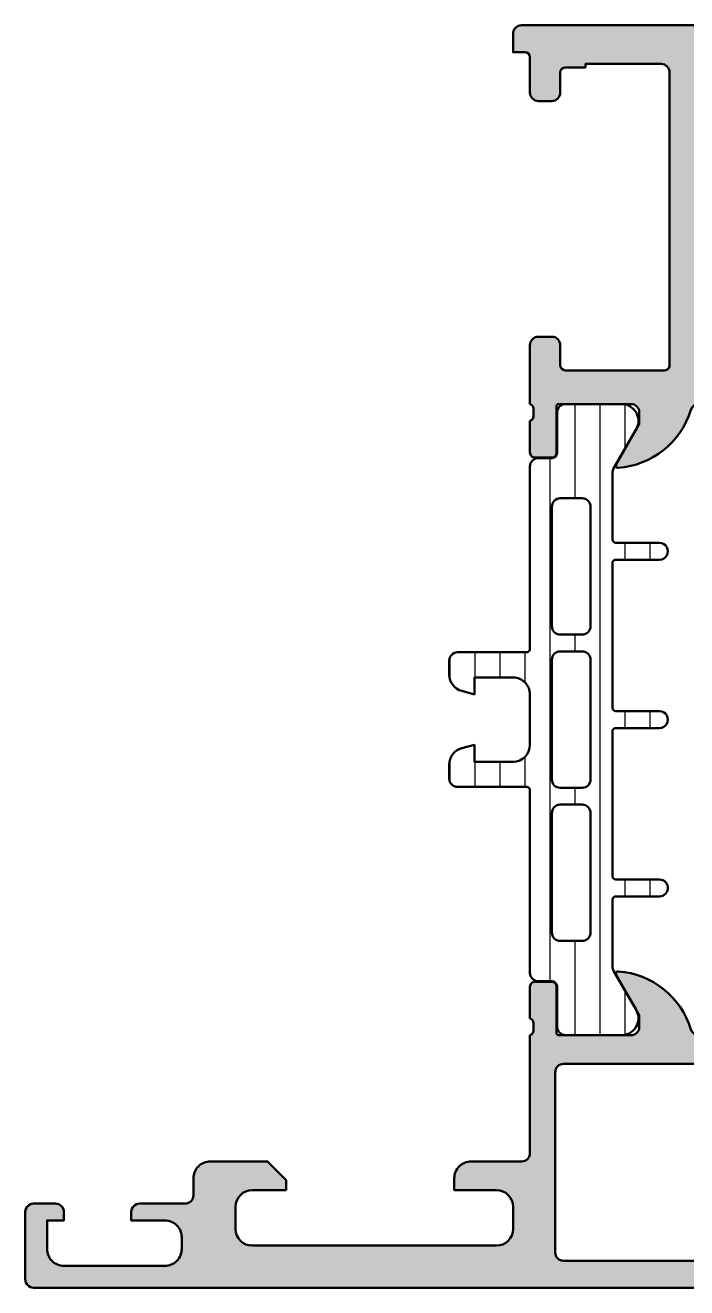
# Model space of a CAD drawing. Extents: x 0 to 86, y 0 to 75.
# Drawn here: x 0 to 39.3, y 0 to 75 of the extents above; entities that cross this region are included whole.
import ezdxf

# ---------------------------------------------------------------- set-up
doc = ezdxf.new("R2010")
doc.units = 0
for name, color, linetype, lineweight in [('0S-Alu contour', 7, 'Continuous', 50), ('0S-Alu hatch', 252, 'Continuous', 25), ('0S-Plastic contour', 254, 'Continuous', 50), ('0S-Plastic hatch', 253, 'Continuous', 25)]:
    doc.layers.add(name, color=color, linetype=linetype, lineweight=lineweight)

# ---------------------------------------------------------------- blocks, each defined once
blk = doc.blocks.new('391520__5477CCAD_4E76_4D46_8548_78923642966E_')
at = {"layer": '0S-Alu hatch'}
h = blk.add_hatch(color=256, dxfattribs=at)
edge = h.paths.add_edge_path()
edge.add_arc((85.5000557704677, 0.4999056213425774), 0.4999425238513756, 269.9934125827419, 360.0065866519806)
edge.add_line((85.99999829101559, 0.4999630941165945), (85.99999829101557, 4.499962974907077))
edge.add_arc((85.49991168895085, 4.499876372842578), 0.5000866095633453, 0.0099221469260097, 89.99007785299204)
edge.add_line((85.49999829101603, 4.999962974907305), (84.19994946289034, 4.999962974907305))
edge.add_arc((84.20003606782576, 4.499876367096441), 0.5000866153099793, 90.0099224757436, 179.9883289692282)
edge.add_line((83.69994946289081, 4.499978233695912), (83.69994946289081, 3.999947716118242))
edge.add_line((83.69994946289081, 3.999947716118242), (84.6999494628908, 3.999962974907305))
edge.add_line((84.6999494628908, 3.999962974907305), (84.69994946289057, 2.299981523872759))
edge.add_ellipse((83.69995509912933, 2.299975768425623), major_axis=(-0.9999943637778086, 0), ratio=1, start_angle=89.99967706550001, end_angle=180.0003297644757, ccw=False)
edge.add_line((83.69994946289081, 1.299981404663698), (79.7000104980466, 1.299981404663242))
edge.add_ellipse((79.69996083488763, 2.299931741509987), major_axis=(-0.9999503380800211, 0), ratio=1, start_angle=-0.002852460946712654, end_angle=90.00284563072643, ccw=False)
edge.add_line((78.70001049804681, 2.299981523872759), (78.70001049804682, 3.999947716118242))
edge.add_line((78.70001049804682, 3.999947716118242), (79.70001049804682, 3.999962974907305))
edge.add_line((79.70001049804682, 3.999962974907305), (79.7000104980466, 4.499962974907532))
edge.add_arc((79.19994412142766, 4.499896598288373), 0.5000663810242028, 0.0076051906025911, 89.99239480941203)
edge.add_line((79.2000104980466, 4.999962974907305), (76.40003796386736, 4.999947716118242))
edge.add_arc((76.40001825208121, 4.499967428272906), 0.4999802882339058, 89.99774110663954, 180.0005103381533)
edge.add_line((75.90003796386715, 4.499962974907305), (75.90003796386736, 4.299966026665344))
edge.add_arc((76.40004438685942, 4.299972688079105), 0.5000064230364321, 180.0007633318928, 269.9992639888334)
edge.add_line((76.40003796386782, 3.799966265083927), (76.9000227050783, 3.799966265083696))
edge.add_ellipse((76.90005402819023, 3.299997588195623), major_axis=(-0.4999686778692724, 0), ratio=1, start_angle=179.9964104108708, end_angle=270.00358958909874, ccw=False)
edge.add_line((77.40002270507829, 3.299966265083241), (77.40002270507829, 2.099954058052446))
edge.add_ellipse((76.89993097980549, 2.100060925911698), major_axis=(-0.5000917366914547, 0), ratio=1, start_angle=90.01050901394802, end_angle=179.9877560917391, ccw=False)
edge.add_line((76.9000227050783, 1.599969197632226), (66.71929594010292, 1.599969197631992))
edge.add_line((66.71929594010292, 1.599969197631992), (58.12666855696534, 2.231780034627092))
edge.add_ellipse((58.20000000000145, 3.229087659917476), major_axis=(-1.000000000000051, 0), ratio=1, start_angle=0, end_angle=85.794642998288, ccw=False)
edge.add_line((57.2000000000014, 3.229087659917524), (57.2000000000014, 12.79991742852172))
edge.add_ellipse((57.7000000000012, 12.79991742852171), major_axis=(-0.4999999999997869, 0), ratio=1, start_angle=270.00000000000165, end_angle=360, ccw=False)
edge.add_line((57.70000000000118, 13.29991742852149), (58.50000000000136, 13.29991742852149))
edge.add_arc((58.50000000000136, 13.79991742852149), 0.5, 270, 360)
edge.add_line((59.00000000000137, 13.79991742852149), (58.99999999999999, 14.99996310079407))
edge.add_ellipse((59.07883644654347, 15.26748369278863), major_axis=(-0.2788950563289371, 0), ratio=1, start_angle=-1.1645893740999895, end_angle=73.58012358050598, ccw=False)
edge.add_line((58.79999899999892, 15.27315210078705), (58.79999899999893, 15.72674610078703))
edge.add_ellipse((59.07886709564211, 15.73240676026408), major_axis=(-0.2789255417371575, 0), ratio=1, start_angle=-73.575405444647, end_angle=1.1628700728853119, ccw=False)
edge.add_line((58.99999999999895, 15.99995010078703), (58.99999999999899, 17.87996110079555))
edge.add_arc((58.699999999999, 17.87996110079555), 0.29999999999999, 0, 90.00000000000136)
edge.add_line((58.69999999999899, 18.17996110079554), (57.72002568095621, 18.17996110079557))
edge.add_arc((57.72002568095621, 17.87996110079556), 0.3000000000000114, 90, 180)
edge.add_line((57.4200256809562, 17.87996110079558), (57.42002568095614, 15.11995945941262))
edge.add_ellipse((57.30002568095613, 15.11995945941262), major_axis=(-0.1200000000000045, 0), ratio=1, start_angle=89.99990065165798, end_angle=180, ccw=False)
edge.add_line((57.30002547288146, 14.9999594594128), (53.00000154801023, 14.99996691546395))
edge.add_ellipse((52.99998866575656, 15.49995403307192), major_axis=(-0.4999871177739254, 0), ratio=1, start_angle=-0.0006019649143240713, end_angle=90.00147623556558, ccw=False)
edge.add_line((52.50000154801023, 15.49995928606942), (52.50000154801025, 16.19996386370614))
edge.add_line((52.50000154801025, 16.19996386370614), (53.88085521977451, 18.59168043581845))
edge.add_arc((53.76246944987761, 18.66003026746359), 0.1367000000000057, 330.000081479616, 454.4727263920637)
edge.add_arc((54.13573348722664, 13.88822181281553), 4.923085062803543, 94.47272639205757, 162.7104472842633)
edge.add_ellipse((48.95769048600616, 15.49996691546365), major_axis=(-0.4999999999996042, 0), ratio=1, start_angle=89.9999999999967, end_angle=162.7104472842619, ccw=False)
edge.add_line((48.95769048600612, 14.99996691546405), (40.04230951399277, 14.99996691546405))
edge.add_ellipse((40.04230951399274, 15.49996691546365), major_axis=(-0.4999999999996021, 0), ratio=1, start_angle=17.2895527157375, end_angle=90.00000000000239, ccw=False)
edge.add_arc((34.86426651277227, 13.88822181281553), 4.923085062803544, 17.28955271573672, 85.52727360794245)
edge.add_arc((35.23753055012129, 18.66003026746359), 0.1367000000000032, 85.52727360793635, 209.999918520384)
edge.add_line((35.11914478022439, 18.59168043581845), (36.49999845198866, 16.19996386370614))
edge.add_line((36.49999845198866, 16.19996386370614), (36.49999845198867, 15.49995928606943))
edge.add_ellipse((36.00001133424234, 15.49995403307192), major_axis=(-0.499987117773931, 0), ratio=1, start_angle=89.99852376443442, end_angle=180.0006019649143, ccw=False)
edge.add_line((35.99999845198868, 14.99996691546395), (31.69997452711745, 14.9999594594128))
edge.add_ellipse((31.69997431904277, 15.11995945941263), major_axis=(-0.120000000000002, 0), ratio=1, start_angle=0, end_angle=90.00009934834378, ccw=False)
edge.add_line((31.57997431904276, 15.11995945941262), (31.57997431904271, 17.87996110079558))
edge.add_arc((31.2799743190427, 17.87996110079556), 0.3000000000000078, 0, 90.00000000000067)
edge.add_line((31.2799743190427, 18.17996110079557), (30.29999999999992, 18.17996110079554))
edge.add_arc((30.29999999999991, 17.87996110079555), 0.29999999999999, 89.99999999999864, 180)
edge.add_line((29.99999999999992, 17.87996110079555), (29.99999999999996, 15.99995010078704))
edge.add_ellipse((29.9211329043568, 15.73240676026408), major_axis=(-0.2789255417371603, 0), ratio=1, start_angle=178.8371299271148, end_angle=253.5754054446465, ccw=False)
edge.add_line((30.20000099999998, 15.72674610078703), (30.20000099999999, 15.27315210078705))
edge.add_ellipse((29.92116355345696, 15.26748369278867), major_axis=(-0.2788950563274165, 0), ratio=1, start_angle=106.41987641949251, end_angle=181.1645893740976, ccw=False)
edge.add_line((30, 14.99996310079557), (30, 8.000008751274377))
edge.add_ellipse((29.5, 8.000008751274377), major_axis=(-0.5, 0), ratio=1, start_angle=90, end_angle=180, ccw=False)
edge.add_line((29.5, 7.500008751274378), (26.5000307159421, 7.500008751274378))
edge.add_arc((26.49998871702357, 6.500020233431285), 0.9999885187250575, 89.99759361159481, 180.0006578867495)
edge.add_line((25.50000019836443, 6.500008751274607), (25.50000019836421, 5.800011803032191))
edge.add_line((25.50000019836421, 5.800011803032191), (28.00000019836398, 5.800011803032191))
edge.add_ellipse((27.99993869574904, 4.799950300416796), major_axis=(-1.000061504506564, 0), ratio=1, start_angle=180.0035236234476, end_angle=269.99647637645137, ccw=False)
edge.add_line((29.00000019836443, 4.800011803031964), (29.00000019836443, 3.500024248481565))
edge.add_ellipse((27.9999100645467, 3.500068602854444), major_axis=(-1.000090134801298, 0), ratio=1, start_angle=90.00516382191438, end_angle=179.9974589105836, ccw=False)
edge.add_line((28.00000019836443, 2.499978472114832), (13.49995442199724, 2.499978472114833))
edge.add_ellipse((13.50005619703719, 3.500080243544014), major_axis=(-1.000101776607733, 0), ratio=1, start_angle=0.003207954129322843, end_angle=89.99416931316898, ccw=False)
edge.add_line((12.49995442199702, 3.500024248482247), (12.49995442199724, 4.800011803032418))
edge.add_ellipse((13.50002753107726, 4.799938693952171), major_axis=(-1.000073111752293, 0), ratio=1, start_angle=270.0041885355018, end_angle=359.99581146445513, ccw=False)
edge.add_line((13.49995442199724, 5.800011803032191), (15.49997731018084, 5.800011803032191))
edge.add_line((15.49997731018084, 5.800011803032191), (15.49997731018061, 6.399987388969236))
edge.add_line((15.49997731018061, 6.399987388969236), (14.39996357727023, 7.499962974906736))
edge.add_line((14.39996357727023, 7.499962974906736), (10.99998493957582, 7.499962974907646))
edge.add_arc((10.99997925646376, 6.499968658018801), 0.999994316904994, 89.99967437981368, 180.0003256203592)
edge.add_line((9.999984939574915, 6.499962974907418), (9.999984939575368, 5.499962974906964))
edge.add_ellipse((9.500000376232038, 5.499947538250523), major_axis=(-0.4999845635816302, 0), ratio=1, start_angle=89.99823103478099, end_angle=180.0017689652214, ccw=False)
edge.add_line((9.499984939574915, 4.999962974907191), (6.799987991332727, 4.999962974907191))
edge.add_arc((6.800069494730752, 4.499881473764008), 0.5000815077849039, 90.0093380792346, 179.9924104224936)
edge.add_line((6.299987991333182, 4.499947716118583), (6.299987991333182, 3.999947716117901))
edge.add_line((6.299987991333182, 3.999947716117901), (8.299987991333182, 3.999947716118128))
edge.add_ellipse((8.299994254691661, 2.999953979478299), major_axis=(-0.9999937366594444, 0), ratio=1, start_angle=179.9996547944924, end_angle=270.00035886625415, ccw=False)
edge.add_line((9.299987991332955, 2.999947954537162), (9.299987991332955, 2.299966265083583))
edge.add_ellipse((8.300042768491352, 2.299911368722433), major_axis=(-0.9999452243484908, 0), ratio=1, start_angle=89.9968613280858, end_angle=180.0031455021087, ccw=False)
edge.add_line((8.299987991332955, 1.299966145874293), (2.300048788070853, 1.299966145874293))
edge.add_ellipse((2.300043151832143, 2.299960509636262), major_axis=(-0.999994363777853, 0), ratio=1, start_angle=-0.0003297644756230511, end_angle=90.0003229345105, ccw=False)
edge.add_line((1.300048788070853, 2.299966265083128), (1.300048788070853, 3.999947716118583))
edge.add_line((1.300048788070853, 3.999947716118583), (2.300048788070853, 3.999962974907191))
edge.add_line((2.300048788070853, 3.999962974907191), (2.300048788070853, 4.499962974907191))
edge.add_arc((1.799962186005231, 4.499876372841796), 0.5000866095642407, 0.0099221469994746, 89.99007785304578)
edge.add_line((1.800048788069943, 4.999962974907418), (0.4999999897481758, 4.999947716118128))
edge.add_arc((0.5000553497626543, 4.499892364434579), 0.5000553547479415, 90.00634308813969, 179.9919095315875)
edge.add_line((-3e-16, 4.499962974906737), (0, 0.499963094116481))
edge.add_arc((0.5000368916751979, 0.4999999924707442), 0.5000368930365859, 180.0042279280443, 269.9957716625879)
edge.add_line((0.4999999897477207, -3.68992041899e-05), (85.49999829101579, -3.6899204531e-05))
edge = h.paths.add_edge_path()
edge.add_ellipse((32.00003549235523, 12.79994456098705), major_axis=(-0.5000372026880178, 0), ratio=1, start_angle=270.0042626423237, end_angle=359.9957919991328, ccw=False)
edge.add_line((31.9999982910158, 13.29998176229123), (55.20000000000141, 13.29998176229134))
edge.add_ellipse((55.20000000000141, 12.79998176229134), major_axis=(-0.5, 0), ratio=1, start_angle=180, end_angle=270, ccw=False)
edge.add_line((55.70000000000141, 12.79998176229134), (55.70000000000141, 2.099969197632219))
edge.add_ellipse((55.20000000000141, 2.099969197632219), major_axis=(-0.5, 0), ratio=1, start_angle=90, end_angle=180, ccw=False)
edge.add_line((55.20000000000141, 1.599969197632219), (31.99999829101557, 1.599969197632105))
edge.add_ellipse((31.9997063860573, 2.099677292743211), major_axis=(-0.4997081803693766, 0), ratio=1, start_angle=-0.03348304060398277, end_angle=90.03346938020331, ccw=False)
edge.add_line((31.4999982910158, 2.099969316841395), (31.4999982910158, 12.79998128545406))
at = {"layer": '0S-Alu contour', "color": 7}
for points in [[(31.2799743190427, 18.17996110079557), (30.29999999999992, 18.17996110079554)], [(35.11914478022439, 18.59168043581845), (36.49999845198866, 16.19996386370614), (36.49999845198867, 15.49995928606943)], [(52.50000154801023, 15.49995928606942), (52.50000154801025, 16.19996386370614), (53.88085521977451, 18.59168043581845)], [(58.69999999999899, 18.17996110079554), (57.72002568095621, 18.17996110079557)], [(29.99999999999992, 17.87996110079555), (29.99999999999996, 15.99995010078704)], [(31.57997431904276, 15.11995945941262), (31.57997431904271, 17.87996110079558)], [(57.4200256809562, 17.87996110079558), (57.42002568095614, 15.11995945941262)], [(58.99999999999895, 15.99995010078703), (58.99999999999899, 17.87996110079555)], [(30.20000099999998, 15.72674610078703), (30.20000099999999, 15.27315210078705)], [(58.79999899999892, 15.27315210078705), (58.79999899999893, 15.72674610078703)], [(30, 14.99996310079557), (30, 8.000008751274377)], [(35.99999845198868, 14.99996691546395), (31.69997452711745, 14.9999594594128)], [(48.95769048600612, 14.99996691546405), (40.04230951399277, 14.99996691546405)], [(57.30002547288146, 14.9999594594128), (53.00000154801023, 14.99996691546395)], [(59.00000000000137, 13.79991742852149), (58.99999999999999, 14.99996310079407)], [(31.4999982910158, 2.099969316841395), (31.4999982910158, 12.79998128545406)], [(31.9999982910158, 13.29998176229123), (55.20000000000141, 13.29998176229134)], [(55.70000000000141, 12.79998176229134), (55.70000000000141, 2.099969197632219)], [(57.2000000000014, 3.229087659917524), (57.2000000000014, 12.79991742852172)], [(57.70000000000118, 13.29991742852149), (58.50000000000136, 13.29991742852149)], [(13.49995442199724, 5.800011803032191), (15.49997731018084, 5.800011803032191), (15.49997731018061, 6.399987388969236), (14.39996357727023, 7.499962974906736), (10.99998493957582, 7.499962974907646)], [(29.5, 7.500008751274378), (26.5000307159421, 7.500008751274378)], [(9.999984939574915, 6.499962974907418), (9.999984939575368, 5.499962974906964)], [(25.50000019836443, 6.500008751274607), (25.50000019836421, 5.800011803032191), (28.00000019836398, 5.800011803032191)], [(1.800048788069943, 4.999962974907418), (0.4999999897481758, 4.999947716118128)], [(9.499984939574915, 4.999962974907191), (6.799987991332727, 4.999962974907191)], [(12.49995442199702, 3.500024248482247), (12.49995442199724, 4.800011803032418)], [(29.00000019836443, 4.800011803031964), (29.00000019836443, 3.500024248481565)], [(79.2000104980466, 4.999962974907305), (76.40003796386736, 4.999947716118242)], [(85.49999829101603, 4.999962974907305), (84.19994946289034, 4.999962974907305)], [(-3e-16, 4.499962974906737), (0, 0.499963094116481)], [(1.300048788070853, 2.299966265083128), (1.300048788070853, 3.999947716118583), (2.300048788070853, 3.999962974907191), (2.300048788070853, 4.499962974907191)], [(6.299987991333182, 4.499947716118583), (6.299987991333182, 3.999947716117901), (8.299987991333182, 3.999947716118128)], [(75.90003796386715, 4.499962974907305), (75.90003796386736, 4.299966026665344)], [(76.40003796386782, 3.799966265083927), (76.9000227050783, 3.799966265083696)], [(78.70001049804681, 2.299981523872759), (78.70001049804682, 3.999947716118242), (79.70001049804682, 3.999962974907305), (79.7000104980466, 4.499962974907532)], [(83.69994946289081, 4.499978233695912), (83.69994946289081, 3.999947716118242), (84.6999494628908, 3.999962974907305), (84.69994946289057, 2.299981523872759)], [(85.99999829101559, 0.4999630941165945), (85.99999829101557, 4.499962974907077)], [(77.40002270507829, 3.299966265083241), (77.40002270507829, 2.099954058052446)], [(9.299987991332955, 2.999947954537162), (9.299987991332955, 2.299966265083583)], [(28.00000019836443, 2.499978472114832), (13.49995442199724, 2.499978472114833)], [(55.20000000000141, 1.599969197632219), (31.99999829101557, 1.599969197632105)], [(76.9000227050783, 1.599969197632226), (66.71929594010292, 1.599969197631992), (58.12666855696534, 2.231780034627092)], [(8.299987991332955, 1.299966145874293), (2.300048788070853, 1.299966145874293)], [(83.69994946289081, 1.299981404663698), (79.7000104980466, 1.299981404663242)], [(0.4999999897477207, -3.68992041899e-05), (85.49999829101579, -3.6899204531e-05)]]:
    blk.add_lwpolyline(points, dxfattribs=at)
for centre, radius, start, end in [((35.23753055012129, 18.66003026746359), 0.1367000000000032, 85.52727360793635, 209.999918520384), ((34.86426651277227, 13.88822181281553), 4.923085062803544, 17.28955271573672, 85.52727360794245), ((54.13573348722664, 13.88822181281553), 4.923085062803543, 94.47272639205757, 162.7104472842633), ((53.76246944987761, 18.66003026746359), 0.1367000000000057, 330.000081479616, 94.47272639206365), ((30.29999999999991, 17.87996110079555), 0.29999999999999, 89.99999999999864, 180), ((31.2799743190427, 17.87996110079556), 0.3000000000000078, 0, 90.00000000000067), ((57.72002568095621, 17.87996110079556), 0.3000000000000114, 90, 180), ((58.699999999999, 17.87996110079555), 0.29999999999999, 0, 90.00000000000136), ((58.50000000000136, 13.79991742852149), 0.5, 270, 0), ((10.99997925646376, 6.499968658018801), 0.999994316904994, 89.99967437981368, 180.0003256203592), ((26.49998871702357, 6.500020233431285), 0.9999885187250575, 89.99759361159481, 180.0006578867495), ((0.5000553497626543, 4.499892364434579), 0.5000553547479415, 90.00634308813969, 179.9919095315875), ((1.799962186005231, 4.499876372841796), 0.5000866095642407, 0.0099221469994746, 89.99007785304578), ((6.800069494730752, 4.499881473764008), 0.5000815077849039, 90.0093380792346, 179.9924104224936), ((76.40001825208121, 4.499967428272906), 0.4999802882339058, 89.99774110663954, 180.0005103381533), ((79.19994412142766, 4.499896598288373), 0.5000663810242028, 0.0076051906025911, 89.99239480941203), ((84.20003606782576, 4.499876367096441), 0.5000866153099793, 90.0099224757436, 179.9883289692282), ((85.49991168895085, 4.499876372842578), 0.5000866095633453, 0.0099221469260097, 89.99007785299204), ((76.40004438685942, 4.299972688079105), 0.5000064230364321, 180.0007633318928, 269.9992639888334), ((0.5000368916751979, 0.4999999924707442), 0.5000368930365859, 180.0042279280443, 269.9957716625879), ((85.5000557704677, 0.4999056213425774), 0.4999425238513756, 269.9934125827419, 0.0065866519806041)]:
    blk.add_arc(centre, radius, start, end, dxfattribs=at)
at = {"layer": '0S-Alu contour', "color": 7, "extrusion": (0, 0, -1)}
for centre, radius, start, end in [((-29.9211329043568, 15.73240676026408), 0.2789255417371603, 106.4245945553535, 181.1628700728853), ((-59.07886709564211, 15.73240676026408), 0.2789255417371575, 358.8371299271147, 73.57540544464707), ((-29.92116355345696, 15.26748369278867), 0.2788950563274165, 178.8354106259024, 253.5801235805075), ((-31.69997431904277, 15.11995945941263), 0.120000000000002, 269.9999006516562, 0), ((-36.00001133424234, 15.49995403307192), 0.499987117773931, 179.9993980350857, 270.0014762355656), ((-40.04230951399274, 15.49996691546365), 0.4999999999996021, 269.9999999999976, 342.7104472842625), ((-48.95769048600616, 15.49996691546365), 0.4999999999996042, 197.2895527157381, 270.0000000000033), ((-52.99998866575656, 15.49995403307192), 0.4999871177739255, 269.9985237644344, 0.0006019649143335), ((-57.30002568095613, 15.11995945941262), 0.1200000000000045, 180, 270.000099348342), ((-59.07883644654347, 15.26748369278863), 0.2788950563289371, 286.419876419494, 1.164589374100054), ((-32.00003549235523, 12.79994456098705), 0.5000372026880178, 0.0042080008672298, 89.9957373576763), ((-55.20000000000141, 12.79998176229134), 0.5, 90, 180), ((-57.7000000000012, 12.79991742852171), 0.4999999999997869, 0, 89.99999999999837), ((-29.5, 8.000008751274377), 0.5, 180, 270), ((-9.500000376232038, 5.499947538250523), 0.4999845635816302, 179.9982310347786, 270.001768965219), ((-13.50002753107726, 4.799938693952171), 1.000073111752293, 0.0041885355448785, 89.9958114644982), ((-27.99993869574904, 4.799950300416796), 1.000061504506564, 90.0035236235486, 179.9964763765524), ((-8.299994254691661, 2.999953979478299), 0.9999937366594444, 89.99964113374588, 180.0003452055077), ((-76.90005402819023, 3.299997588195623), 0.4999686778692724, 89.99641041090129, 180.0035895891292), ((-13.50005619703719, 3.500080243544014), 1.000101776607733, 270.005830686831, 359.9967920458707), ((-27.9999100645467, 3.500068602854444), 1.000090134801298, 180.0025410894165, 269.9948361780856), ((-58.20000000000145, 3.229087659917476), 1.000000000000051, 274.205357001712, 0), ((-2.300043151832143, 2.299960509636262), 0.999994363777853, 269.9996770654895, 0.0003297644756991), ((-8.300042768491352, 2.299911368722433), 0.999945224348491, 179.9968544978913, 270.0031386719142), ((-79.69996083488763, 2.299931741509987), 0.9999503380800211, 269.9971543692736, 0.0028524609467236), ((-83.69995509912933, 2.299975768425623), 0.9999943637778086, 179.9996702355243, 270.0003229345), ((-31.9997063860573, 2.099677292743211), 0.4997081803693766, 269.9665306197967, 0.0334830406040675), ((-55.20000000000141, 2.099969197632219), 0.5, 180, 270), ((-76.89993097980549, 2.100060925911698), 0.5000917366914547, 180.012243908261, 269.989490986052)]:
    blk.add_arc(centre, radius, start, end, dxfattribs=at)
blk = doc.blocks.new('391490__B578172C_7A7C_4EB9_B994_FD5F43946D50_')
at = {"layer": '0S-Alu hatch'}
h = blk.add_hatch(color=256, dxfattribs=at)
edge = h.paths.add_edge_path()
edge.add_line((62.30000000000001, 70.49999999999933), (62.90000000000001, 70.49999999999933))
edge.add_line((62.90000000000001, 70.49999999999933), (64.00000000000001, 71.59999999999933))
edge.add_line((64.00000000000001, 71.59999999999933), (64.00000000000001, 74.99999999999945))
edge.add_line((64.00000000000001, 74.99999999999945), (29.50000000000001, 74.99999999999933))
edge.add_arc((29.50000000000001, 74.49999999999933), 0.5, 90, 180)
edge.add_line((29.00000000000002, 74.49999999999933), (29.00000000000002, 73.39999999999988))
edge.add_line((29.00000000000002, 73.39999999999988), (29.69999999999983, 73.39999999999988))
edge.add_ellipse((29.69999999999983, 73.0999999999997), major_axis=(-0.3000000000001819, 0), ratio=1, start_angle=180, end_angle=270, ccw=False)
edge.add_line((30.00000000000002, 73.0999999999997), (30.00000000000002, 70.99999999999933))
edge.add_arc((30.50000000000002, 70.99999999999933), 0.5, 180, 270)
edge.add_line((30.50000000000002, 70.49999999999933), (31.3000000000002, 70.49999999999933))
edge.add_arc((31.3000000000002, 70.99999999999933), 0.5, 270, 360)
edge.add_line((31.8000000000002, 70.99999999999933), (31.8000000000002, 72.19999999999915))
edge.add_ellipse((32.10000000000015, 72.19999999999938), major_axis=(-0.2999999999999545, 0), ratio=1, start_angle=270.0000000000434, end_angle=360, ccw=False)
edge.add_line((32.09999999999992, 72.49999999999933), (33.30000000000001, 72.49999999999945))
edge.add_line((33.30000000000001, 72.49999999999945), (33.30000000000001, 72.69999999999926))
edge.add_line((33.30000000000001, 72.69999999999926), (37.79999999999974, 72.69999999999926))
edge.add_ellipse((37.79999999999997, 72.19999999999904), major_axis=(-0.5000000000002274, 0), ratio=1, start_angle=180, end_angle=270.00000000002603, ccw=False)
edge.add_line((38.30000000000019, 72.19999999999904), (38.30000000000019, 54.79999999999917))
edge.add_ellipse((38.00000000000024, 54.7999999999994), major_axis=(-0.2999999999999545, 0), ratio=1, start_angle=89.99999999995657, end_angle=180, ccw=False)
edge.add_line((38.00000000000002, 54.49999999999945), (32.09999999999975, 54.49999999999932))
edge.add_ellipse((32.09999999999975, 54.79999999999906), major_axis=(-0.2999999999997342, 0), ratio=1, start_angle=0, end_angle=90, ccw=False)
edge.add_line((31.80000000000001, 54.79999999999906), (31.79999999999956, 55.99999999999933))
edge.add_arc((31.29999999999979, 55.99999999999956), 0.4999999999997691, 0, 89.99999999997395)
edge.add_line((31.30000000000002, 56.49999999999933), (30.50000000000002, 56.49999999999933))
edge.add_arc((30.50000000000002, 55.99999999999933), 0.5, 90, 180)
edge.add_line((30.00000000000002, 55.99999999999933), (29.99999999999911, 52.49999999999933))
edge.add_ellipse((29.92116355345607, 52.23247940800624), major_axis=(-0.2788950563274052, 0), ratio=1, start_angle=178.8354106259013, end_angle=253.5801235805076, ccw=False)
edge.add_line((30.20000099999909, 52.22681100000786), (30.20000099999908, 51.77321700000788))
edge.add_ellipse((29.9211329043559, 51.76755634053083), major_axis=(-0.2789255417371574, 0), ratio=1, start_angle=106.42459455535189, end_angle=181.1628700728834, ccw=False)
edge.add_line((29.99999999999906, 51.50001300000788), (29.99999999999902, 49.62000199999936))
edge.add_arc((30.29999999999901, 49.62000199999935), 0.29999999999999, 180, 270.0000000000007)
edge.add_line((30.29999999999902, 49.32000199999936), (31.2799743190418, 49.32000199999933))
edge.add_arc((31.27997431904181, 49.62000199999934), 0.3000000000000114, 269.9999999999993, 360)
edge.add_line((31.57997431904182, 49.62000199999934), (31.57997431904187, 52.38000364138229))
edge.add_ellipse((31.69997431904187, 52.38000364138229), major_axis=(-0.120000000000001, 0), ratio=1, start_angle=269.9999006516579, end_angle=360, ccw=False)
edge.add_line((31.69997452711655, 52.50000364138211), (35.99999845198778, 52.49999618533095))
edge.add_ellipse((36.00001133424143, 52.000009067723), major_axis=(-0.4999871177739147, 0), ratio=1, start_angle=179.9993980350858, end_angle=270.00147623556484, ccw=False)
edge.add_line((36.49999845198776, 52.00000381472348), (36.49999845198775, 51.29999923708877))
edge.add_line((36.49999845198775, 51.29999923708877), (35.1191447802235, 48.90828266497646))
edge.add_arc((35.23753055012039, 48.83993283333132), 0.1367000000000013, 150.0000814796132, 274.4727263920608)
edge.add_arc((34.86426651277137, 53.61174128797938), 4.923085062803541, 274.4727263920575, 342.7104472842632)
edge.add_ellipse((40.04230951399185, 51.99999618533126), major_axis=(-0.4999999999996167, 0), ratio=1, start_angle=269.99999999999756, end_angle=342.71044728426267, ccw=False)
edge.add_line((40.04230951399187, 52.49999618533087), (48.95747686296036, 52.49999618533085))
edge.add_ellipse((48.95747686296039, 51.99999618533126), major_axis=(-0.4999999999996021, 0), ratio=1, start_angle=197.2895527157378, end_angle=270.00000000000324, ccw=False)
edge.add_arc((54.13551986418087, 53.61174128797938), 4.923085062803544, 197.2895527157366, 265.5272736079425)
edge.add_arc((53.76225582683185, 48.83993283333132), 0.1366999999999996, 265.5272736079362, 389.9999185203867)
edge.add_line((53.88064159672874, 48.90828266497646), (52.49978792496449, 51.29999923708877))
edge.add_line((52.49978792496449, 51.29999923708877), (52.49978792496448, 52.00000381472548))
edge.add_ellipse((52.99977504271081, 52.000009067723), major_axis=(-0.4999871177739239, 0), ratio=1, start_angle=-90.00147623556478, end_angle=0.0006019649143240713, ccw=False)
edge.add_line((52.99978792496446, 52.49999618533096), (57.29981184983569, 52.50000364138211))
edge.add_ellipse((57.29981205791037, 52.38000364138229), major_axis=(-0.1200000000000002, 0), ratio=1, start_angle=180, end_angle=270.0000993483421, ccw=False)
edge.add_line((57.41981205791038, 52.38000364138229), (57.41981205791043, 49.62000199999933))
edge.add_arc((57.71981205791044, 49.62000199999934), 0.3000000000000043, 180, 270.0000000000013)
edge.add_line((57.71981205791044, 49.32000199999934), (58.69978637695322, 49.32000199999936))
edge.add_arc((58.69978637695322, 49.62000199999936), 0.29999999999999, 270, 360)
edge.add_line((58.99978637695322, 49.62000199999936), (58.99978637695318, 51.50001300000788))
edge.add_ellipse((59.07865347259634, 51.76755634053083), major_axis=(-0.2789255417371627, 0), ratio=1, start_angle=-1.1628700728833792, end_angle=73.5754054446474, ccw=False)
edge.add_line((58.79978537695316, 51.77321700000788), (58.79978537695315, 52.22681100000786))
edge.add_ellipse((59.07862282349618, 52.23247940800624), major_axis=(-0.2788950563274095, 0), ratio=1, start_angle=-73.58012358050797, end_angle=1.1645893740987958, ccw=False)
edge.add_line((58.99978637695314, 52.49999999999934), (58.99978637695268, 54.99978637695199))
edge.add_ellipse((59.30000000000001, 54.99978637695197), major_axis=(-0.3002136230473269, 0), ratio=1, start_angle=270, end_angle=360, ccw=False)
edge.add_line((59.30000000000001, 55.2999999999993), (62.30000000000002, 55.29999999999933))
edge.add_line((62.30000000000002, 55.29999999999933), (62.30000000000002, 54.49999999999932))
edge.add_line((62.30000000000002, 54.49999999999932), (63.3, 54.4999999999993))
edge.add_arc((63.30000000000001, 54.99999999999928), 0.4999999999999929, 269.9999999999976, 360)
edge.add_line((63.80000000000001, 54.99999999999928), (63.80000000000001, 59.49999999999932))
edge.add_arc((62.80000000000001, 59.49999999999932), 1, 0, 90)
edge.add_line((62.80000000000001, 60.49999999999933), (62.30000000000001, 60.49999999999933))
edge.add_line((62.30000000000001, 60.49999999999933), (62.30000000000001, 57.99999999999933))
edge.add_ellipse((61.30000000000001, 57.99999999999933), major_axis=(-1, 0), ratio=1, start_angle=90, end_angle=180, ccw=False)
edge.add_line((61.30000000000001, 56.99999999999933), (60.00000000000001, 56.99999999999932))
edge.add_ellipse((60.00000000000001, 57.99999999999933), major_axis=(-1, 0), ratio=1, start_angle=0, end_angle=90, ccw=False)
edge.add_line((59.00000000000002, 57.99999999999933), (59.00000000000002, 64.99999999999933))
edge.add_ellipse((59.52500000000002, 65.49999999999933), major_axis=(-0.7250000000000041, 0), ratio=1, start_angle=-43.60281897270329, end_angle=43.60281897270329, ccw=False)
edge.add_line((59.00000000000002, 65.99999999999933), (59.00000000000002, 72.29999999999934))
edge.add_ellipse((60.00000000000001, 72.29999999999932), major_axis=(-1, 0), ratio=1, start_angle=270, end_angle=360, ccw=False)
edge.add_line((60.00000000000001, 73.29999999999933), (61.30000000000001, 73.29999999999933))
edge.add_ellipse((61.30000000000001, 72.29999999999932), major_axis=(-1, 0), ratio=1, start_angle=180, end_angle=270, ccw=False)
edge.add_line((62.30000000000001, 72.29999999999932), (62.30000000000001, 70.49999999999933))
edge = h.paths.add_edge_path()
edge.add_ellipse((40.39978637694379, 72.89999999999988), major_axis=(-0.5000000000001137, 0), ratio=1, start_angle=270.000000000013, end_angle=360, ccw=False)
edge.add_line((40.39978637694368, 73.39999999999999), (56.89978637695323, 73.39999999999999))
edge.add_ellipse((56.89978637695323, 72.89999999999999), major_axis=(-0.5, 0), ratio=1, start_angle=180, end_angle=270, ccw=False)
edge.add_line((57.39978637695323, 72.89999999999999), (57.39978637695323, 54.69999627223696))
edge.add_ellipse((56.89978637695294, 54.69999627223713), major_axis=(-0.5000000000002843, 0), ratio=1, start_angle=89.99999999998039, end_angle=180, ccw=False)
edge.add_line((56.89978637695277, 54.19999627223685), (40.39978637694436, 54.19999627223685))
edge.add_ellipse((40.39978637694481, 54.69999627223753), major_axis=(-0.5000000000006822, 0), ratio=1, start_angle=0, end_angle=89.99999999994787, ccw=False)
edge.add_line((39.89978637694413, 54.69999627223753), (39.89978637694368, 57.69999999999858))
edge.add_line((39.89978637694368, 57.69999999999858), (40.29978637694468, 58.09999999999924))
edge.add_line((40.29978637694468, 58.09999999999924), (40.29978637694468, 69.49999999999979))
edge.add_line((40.29978637694468, 69.49999999999979), (39.89978637694459, 69.89999999999986))
edge.add_line((39.89978637694459, 69.89999999999986), (39.89978637694368, 72.89999999999999))
at = {"layer": '0S-Alu contour', "color": 7}
for points in [[(29.00000000000002, 74.49999999999933), (29.00000000000002, 73.39999999999988), (29.69999999999983, 73.39999999999988)], [(62.30000000000001, 70.49999999999933), (62.90000000000001, 70.49999999999933), (64.00000000000001, 71.59999999999933), (64.00000000000001, 74.99999999999945), (29.50000000000001, 74.99999999999933)], [(30.00000000000002, 73.0999999999997), (30.00000000000002, 70.99999999999933)], [(39.89978637694413, 54.69999627223753), (39.89978637694368, 57.69999999999858), (40.29978637694468, 58.09999999999924), (40.29978637694468, 69.49999999999979), (39.89978637694459, 69.89999999999986), (39.89978637694368, 72.89999999999999)], [(40.39978637694368, 73.39999999999999), (56.89978637695323, 73.39999999999999)], [(57.39978637695323, 72.89999999999999), (57.39978637695323, 54.69999627223696)], [(60.00000000000001, 73.29999999999933), (61.30000000000001, 73.29999999999933)], [(31.8000000000002, 70.99999999999933), (31.8000000000002, 72.19999999999915)], [(32.09999999999992, 72.49999999999933), (33.30000000000001, 72.49999999999945), (33.30000000000001, 72.69999999999926), (37.79999999999974, 72.69999999999926)], [(38.30000000000019, 72.19999999999904), (38.30000000000019, 54.79999999999917)], [(59.00000000000002, 65.99999999999933), (59.00000000000002, 72.29999999999934)], [(62.30000000000001, 72.29999999999932), (62.30000000000001, 70.49999999999933)], [(30.50000000000002, 70.49999999999933), (31.3000000000002, 70.49999999999933)], [(59.00000000000002, 57.99999999999933), (59.00000000000002, 64.99999999999933)], [(62.80000000000001, 60.49999999999933), (62.30000000000001, 60.49999999999933), (62.30000000000001, 57.99999999999933)], [(63.80000000000001, 54.99999999999928), (63.80000000000001, 59.49999999999932)], [(31.30000000000002, 56.49999999999933), (30.50000000000002, 56.49999999999933)], [(61.30000000000001, 56.99999999999933), (60.00000000000001, 56.99999999999932)], [(30.00000000000002, 55.99999999999933), (29.99999999999911, 52.49999999999933)], [(31.80000000000001, 54.79999999999906), (31.79999999999956, 55.99999999999933)], [(58.99978637695314, 52.49999999999934), (58.99978637695268, 54.99978637695199)], [(59.30000000000001, 55.2999999999993), (62.30000000000002, 55.29999999999933), (62.30000000000002, 54.49999999999932), (63.3, 54.4999999999993)], [(38.00000000000002, 54.49999999999945), (32.09999999999975, 54.49999999999932)], [(56.89978637695277, 54.19999627223685), (40.39978637694436, 54.19999627223685)], [(30.20000099999909, 52.22681100000786), (30.20000099999908, 51.77321700000788)], [(31.57997431904182, 49.62000199999934), (31.57997431904187, 52.38000364138229)], [(31.69997452711655, 52.50000364138211), (35.99999845198778, 52.49999618533095)], [(36.49999845198776, 52.00000381472348), (36.49999845198775, 51.29999923708877), (35.1191447802235, 48.90828266497646)], [(40.04230951399187, 52.49999618533087), (48.95747686296036, 52.49999618533085)], [(53.88064159672874, 48.90828266497646), (52.49978792496449, 51.29999923708877), (52.49978792496448, 52.00000381472548)], [(52.99978792496446, 52.49999618533096), (57.29981184983569, 52.50000364138211)], [(57.41981205791038, 52.38000364138229), (57.41981205791043, 49.62000199999933)], [(58.79978537695316, 51.77321700000788), (58.79978537695315, 52.22681100000786)], [(29.99999999999906, 51.50001300000788), (29.99999999999902, 49.62000199999936)], [(58.99978637695322, 49.62000199999936), (58.99978637695318, 51.50001300000788)], [(30.29999999999902, 49.32000199999936), (31.2799743190418, 49.32000199999933)], [(57.71981205791044, 49.32000199999934), (58.69978637695322, 49.32000199999936)]]:
    blk.add_lwpolyline(points, dxfattribs=at)
for centre, radius, start, end in [((29.50000000000001, 74.49999999999933), 0.5, 90, 180), ((30.50000000000002, 70.99999999999933), 0.5, 180, 270), ((31.3000000000002, 70.99999999999933), 0.5, 270, 0), ((62.80000000000001, 59.49999999999932), 1, 0, 90), ((30.50000000000002, 55.99999999999933), 0.5, 90, 180), ((31.29999999999979, 55.99999999999956), 0.4999999999997691, 0, 89.99999999997395), ((63.30000000000001, 54.99999999999928), 0.4999999999999929, 269.9999999999976, 0), ((34.86426651277137, 53.61174128797938), 4.923085062803541, 274.4727263920575, 342.7104472842632), ((54.13551986418087, 53.61174128797938), 4.923085062803544, 197.2895527157366, 265.5272736079425), ((30.29999999999901, 49.62000199999935), 0.29999999999999, 180, 270.0000000000007), ((31.27997431904181, 49.62000199999934), 0.3000000000000114, 269.9999999999993, 0), ((57.71981205791044, 49.62000199999934), 0.3000000000000043, 180, 270.0000000000013), ((58.69978637695322, 49.62000199999936), 0.29999999999999, 270, 0), ((35.23753055012039, 48.83993283333132), 0.1367000000000013, 150.0000814796132, 274.4727263920608), ((53.76225582683185, 48.83993283333132), 0.1366999999999996, 265.5272736079362, 29.99991852038679)]:
    blk.add_arc(centre, radius, start, end, dxfattribs=at)
at = {"layer": '0S-Alu contour', "color": 7, "extrusion": (0, 0, -1)}
for centre, radius, start, end in [((-29.69999999999983, 73.0999999999997), 0.3000000000001819, 90, 180), ((-40.39978637694379, 72.89999999999988), 0.5000000000001137, 0, 89.99999999998697), ((-56.89978637695323, 72.89999999999999), 0.5, 90, 180), ((-60.00000000000001, 72.29999999999932), 1, 0, 90), ((-61.30000000000001, 72.29999999999932), 1, 90, 180), ((-32.10000000000015, 72.19999999999938), 0.2999999999999545, 0, 89.99999999995656), ((-37.79999999999997, 72.19999999999904), 0.5000000000002274, 89.99999999997395, 180), ((-59.52500000000002, 65.49999999999933), 0.7250000000000041, 316.3971810272967, 43.60281897270331), ((-60.00000000000001, 57.99999999999933), 1, 270, 0), ((-61.30000000000001, 57.99999999999933), 1, 180, 270), ((-32.09999999999975, 54.79999999999906), 0.2999999999997342, 270, 0), ((-38.00000000000024, 54.7999999999994), 0.2999999999999545, 180, 270.0000000000434), ((-59.30000000000001, 54.99978637695197), 0.3002136230473269, 0, 90), ((-40.39978637694481, 54.69999627223753), 0.5000000000006822, 270.0000000000521, 0), ((-56.89978637695294, 54.69999627223713), 0.5000000000002843, 180, 270.0000000000196), ((-29.92116355345607, 52.23247940800624), 0.2788950563274052, 106.4198764194924, 181.1645893740988), ((-29.9211329043559, 51.76755634053083), 0.2789255417371574, 178.8371299271166, 253.5754054446481), ((-31.69997431904187, 52.38000364138229), 0.120000000000001, 0, 90.00009934834206), ((-36.00001133424143, 52.000009067723), 0.4999871177739148, 89.99852376443515, 180.0006019649143), ((-40.04230951399185, 51.99999618533126), 0.4999999999996167, 17.28955271573732, 90.00000000000244), ((-48.95747686296039, 51.99999618533126), 0.4999999999996021, 89.99999999999675, 162.7104472842622), ((-52.99977504271081, 52.000009067723), 0.4999871177739239, 359.9993980350857, 90.00147623556484), ((-57.29981205791037, 52.38000364138229), 0.1200000000000002, 89.99990065165794, 180), ((-59.07862282349618, 52.23247940800624), 0.2788950563274095, 358.8354106259012, 73.58012358050803), ((-59.07865347259634, 51.76755634053083), 0.2789255417371627, 286.4245945553526, 1.162870072883403)]:
    blk.add_arc(centre, radius, start, end, dxfattribs=at)
blk = doc.blocks.new('284175__18794CD7_C0F3_4FA2_AB84_2A2501BA0090___F87C8F29_FC0B_4542_9FE7_957B2BA9BA7B_')
at = {"layer": '0S-Plastic hatch'}
h = blk.add_hatch(dxfattribs=at)
h.set_pattern_fill('ANSI31', color=256, scale=0.4680000000000001, angle=45, style=0)
h.set_pattern_definition([(90, (0, 0), (-1.4859, 0), [])])
edge = h.paths.add_edge_path()
edge.add_line((35.1000000000001, 44.24996310080243), (37.70000000000006, 44.24996310080248))
edge.add_ellipse((37.70000000000009, 43.74996310080248), major_axis=(-0.5000000000000142, 0), ratio=1, start_angle=89.99999999999022, end_angle=270.00000000000324, ccw=False)
edge.add_line((37.7, 43.24996310080246), (35.10000000000015, 43.24996310080237))
edge.add_arc((35.09999999999999, 43.04996310080244), 0.1999999999999389, 89.99999999995318, 180)
edge.add_line((34.90000000000005, 43.04996310080244), (34.90000000000022, 34.44996310080251))
edge.add_arc((35.10000000000017, 34.44996310080244), 0.1999999999999531, 180, 269.9999999999776)
edge.add_line((35.1000000000001, 34.24996310080249), (37.70000000000012, 34.24996310080249))
edge.add_ellipse((37.70000000000009, 33.74996310080251), major_axis=(-0.4999999999999858, 0), ratio=1, start_angle=89.9999999999967, end_angle=269.99999999999676, ccw=False)
edge.add_line((37.70000000000006, 33.24996310080252), (35.10000000000026, 33.24996310080243))
edge.add_arc((35.10000000000009, 33.0499631008024), 0.2000000000000384, 89.9999999999491, 180)
edge.add_line((34.90000000000005, 33.0499631008024), (34.90000000000016, 24.44996310080262))
edge.add_arc((35.10000000000021, 24.44996310080258), 0.2000000000000526, 180, 269.9999999999654)
edge.add_line((35.1000000000001, 24.24996310080252), (37.70000000000006, 24.24996310080252))
edge.add_ellipse((37.70000000000006, 23.74996310080252), major_axis=(-0.5, 0), ratio=1, start_angle=90, end_angle=270, ccw=False)
edge.add_line((37.70000000000006, 23.24996310080252), (35.09999999999998, 23.24996310080252))
edge.add_arc((35.10000000000005, 23.04996310080252), 0.2000000000000028, 90.00000000002036, 180)
edge.add_line((34.90000000000005, 23.04996310080252), (34.90000000000011, 19.07411535769754))
edge.add_arc((35.40000000000005, 19.07411535769741), 0.4999999999999432, 180, 209.9999965993309)
edge.add_line((34.96698728326966, 18.82411538339798), (36.28548149809957, 16.54041610080256))
edge.add_ellipse((35.44422884910814, 15.99978117552545), major_axis=(-0.9999960709245234, 0), ratio=1, start_angle=98.1816080518945, end_angle=212.7270160998362, ccw=False)
edge.add_line((35.58653949809941, 15.00996310080254), (32.10999800000009, 15.00996310080254))
edge.add_ellipse((32.10999536037498, 15.50995907824116), major_axis=(-0.4999959774455886, 0), ratio=1, start_angle=-0.00030248056850723515, end_angle=90.00030248119077, ccw=False)
edge.add_line((31.60999938293636, 15.50996171786084), (31.61033133333338, 17.90996010080255))
edge.add_arc((31.31033133333341, 17.90996010080257), 0.2999999999999687, 0, 89.99999999999729)
edge.add_line((31.31033133333342, 18.20996010080254), (30.50000000000002, 18.20996010080254))
edge.add_ellipse((30.5, 18.70996010080252), major_axis=(-0.4999999999999858, 0), ratio=1, start_angle=0, end_angle=90.00000000000159, ccw=False)
edge.add_line((30.00000000000002, 18.70996010080252), (30.00000000000013, 29.54996310080236))
edge.add_arc((29.80000000000016, 29.54996310080246), 0.1999999999999744, 0, 89.9999999999715)
edge.add_line((29.80000000000025, 29.74996310080244), (25.7, 29.74996310080249))
edge.add_ellipse((25.69999999999996, 30.24996310080234), major_axis=(-0.4999999999998437, 0), ratio=1, start_angle=0, end_angle=90.00000000000489, ccw=False)
edge.add_line((25.20000000000012, 30.24996310080234), (25.20000000000006, 31.08071232417686))
edge.add_ellipse((26.20000000000003, 31.08071232417688), major_axis=(-0.9999999999999644, 0), ratio=1, start_angle=285.000000000003, end_angle=360, ccw=False)
edge.add_line((25.94118095489746, 32.0466381504659), (26.70000000000006, 32.24996310080246))
edge.add_line((26.70000000000006, 32.24996310080246), (26.70000000000012, 31.24996310080249))
edge.add_line((26.70000000000012, 31.24996310080249), (28.99999999999996, 31.24996310080255))
edge.add_arc((28.99999999999995, 32.2499631008025), 0.9999999999999467, 270.0000000000004, 360)
edge.add_line((29.9999999999999, 32.2499631008025), (30.00000000000024, 35.24996310080246))
edge.add_arc((29.00000000000014, 35.24996310080242), 1.000000000000103, 0, 90.00000000000713)
edge.add_line((29.00000000000002, 36.24996310080252), (26.7, 36.24996310080249))
edge.add_line((26.7, 36.24996310080249), (26.70000000000035, 35.24996310080243))
edge.add_line((26.70000000000035, 35.24996310080243), (25.94118095489764, 35.45328805113903))
edge.add_ellipse((26.20000000000018, 36.41921387742821), major_axis=(-1.000000000000113, 0), ratio=1, start_angle=0, end_angle=75.0000000000004, ccw=False)
edge.add_line((25.20000000000007, 36.41921387742821), (25.20000000000006, 37.24996310080246))
edge.add_ellipse((25.7000000000001, 37.24996310080245), major_axis=(-0.5000000000000391, 0), ratio=1, start_angle=270.0000000000045, end_angle=360, ccw=False)
edge.add_line((25.70000000000006, 37.74996310080249), (29.80000000000037, 37.74996310080249))
edge.add_arc((29.80000000000029, 37.94996310080239), 0.1999999999998962, 270.0000000000224, 360)
edge.add_line((30.00000000000019, 37.94996310080239), (30.00000000000007, 48.7899661008025))
edge.add_ellipse((30.5000000000001, 48.7899661008025), major_axis=(-0.500000000000032, 0), ratio=1, start_angle=269.99999999999716, end_angle=360, ccw=False)
edge.add_line((30.50000000000013, 49.28996610080253), (31.31033133333354, 49.2899661008025))
edge.add_arc((31.31033133333346, 49.58996610080242), 0.299999999999919, 270.0000000000149, 360)
edge.add_line((31.61033133333338, 49.58996610080242), (31.60999938293641, 51.98996448373899))
edge.add_ellipse((32.10999536037483, 51.98996712336408), major_axis=(-0.4999959774453843, 0), ratio=1, start_angle=-90.00030248118833, end_angle=0.0003024805683935483, ccw=False)
edge.add_line((32.10999799999992, 52.4899631008025), (35.58653949809953, 52.48996310080253))
edge.add_ellipse((35.44422884910821, 51.50014502607966), major_axis=(-0.9999960709244833, 0), ratio=1, start_angle=147.272983900161, end_angle=261.8183919481023, ccw=False)
edge.add_line((36.28548149809957, 50.95951010080253), (34.96698728326972, 48.6758108182072))
edge.add_arc((35.4000000000002, 48.42581084390764), 0.5000000000000902, 150.0000034006613, 180)
edge.add_line((34.90000000000011, 48.42581084390764), (34.90000000000028, 44.44996310080242))
edge.add_arc((35.10000000000023, 44.44996310080238), 0.1999999999999531, 180, 269.9999999999613)
edge = h.paths.add_edge_path()
edge.add_line((33.6000000000001, 30.19996310080248), (33.6000000000001, 37.29996310080252))
edge.add_arc((33.10000000000012, 37.29996310080252), 0.4999999999999787, 0, 90.00000000000244)
edge.add_line((33.10000000000009, 37.7999631008025), (31.80000000000014, 37.79996310080253))
edge.add_arc((31.80000000000019, 37.29996310080242), 0.5000000000001066, 90.0000000000057, 180)
edge.add_line((31.30000000000008, 37.29996310080244), (31.30000000000008, 30.19996310080252))
edge.add_arc((31.8000000000001, 30.19996310080252), 0.5000000000000142, 180, 269.9999999999984)
edge.add_line((31.80000000000009, 29.69996310080251), (33.10000000000009, 29.69996310080248))
edge.add_arc((33.10000000000012, 30.19996310080245), 0.4999999999999716, 269.9999999999968, 360)
edge = h.paths.add_edge_path()
edge.add_arc((33.10000000000004, 21.09996310080251), 0.500000000000057, 270, 360)
edge.add_line((33.6000000000001, 21.09996310080249), (33.6000000000001, 28.19996310080249))
edge.add_arc((33.1000000000001, 28.19996310080249), 0.4999999999999965, 0, 90.00000000000081)
edge.add_line((33.10000000000009, 28.69996310080248), (31.80000000000014, 28.69996310080248))
edge.add_arc((31.80000000000017, 28.19996310080239), 0.5000000000000924, 90.00000000000406, 180)
edge.add_line((31.30000000000008, 28.19996310080242), (31.30000000000008, 21.09996310080253))
edge.add_arc((31.80000000000013, 21.09996310080253), 0.5000000000000462, 180, 269.9999999999947)
edge.add_line((31.80000000000009, 20.59996310080249), (33.10000000000004, 20.59996310080246))
edge = h.paths.add_edge_path()
edge.add_arc((33.1000000000001, 46.3999631008025), 0.4999999999999929, 0, 90.00000000000081)
edge.add_line((33.10000000000009, 46.89996310080249), (31.80000000000003, 46.89996310080249))
edge.add_arc((31.80000000000002, 46.39996310080255), 0.4999999999999361, 89.9999999999992, 180)
edge.add_line((31.30000000000008, 46.39996310080255), (31.30000000000008, 39.29996310080256))
edge.add_arc((31.80000000000017, 39.29996310080258), 0.5000000000000782, 180, 269.9999999999972)
edge.add_line((31.80000000000014, 38.7999631008025), (33.10000000000009, 38.7999631008025))
edge.add_arc((33.10000000000012, 39.29996310080248), 0.4999999999999787, 269.9999999999976, 360)
edge.add_line((33.6000000000001, 39.29996310080248), (33.6000000000001, 46.39996310080249))
at = {"layer": '0S-Alu contour', "color": 7}
for points in [[(33.10000000000009, 46.89996310080249), (31.80000000000003, 46.89996310080249)], [(31.30000000000008, 46.39996310080255), (31.30000000000008, 39.29996310080256)], [(33.6000000000001, 39.29996310080248), (33.6000000000001, 46.39996310080249)], [(31.80000000000014, 38.7999631008025), (33.10000000000009, 38.7999631008025)], [(33.10000000000009, 37.7999631008025), (31.80000000000014, 37.79996310080253)], [(31.30000000000008, 37.29996310080244), (31.30000000000008, 30.19996310080252)], [(33.6000000000001, 30.19996310080248), (33.6000000000001, 37.29996310080252)], [(31.80000000000009, 29.69996310080251), (33.10000000000009, 29.69996310080248)], [(33.10000000000009, 28.69996310080248), (31.80000000000014, 28.69996310080248)], [(31.30000000000008, 28.19996310080242), (31.30000000000008, 21.09996310080253)], [(33.6000000000001, 21.09996310080249), (33.6000000000001, 28.19996310080249)], [(31.80000000000009, 20.59996310080249), (33.10000000000004, 20.59996310080246)]]:
    blk.add_lwpolyline(points, dxfattribs=at)
for centre, radius, start, end in [((31.80000000000002, 46.39996310080255), 0.4999999999999361, 89.9999999999992, 180), ((33.1000000000001, 46.3999631008025), 0.4999999999999929, 0, 90.00000000000081), ((31.80000000000017, 39.29996310080258), 0.5000000000000782, 180, 269.9999999999972), ((33.10000000000012, 39.29996310080248), 0.4999999999999787, 269.9999999999976, 0), ((31.80000000000019, 37.29996310080242), 0.5000000000001066, 90.0000000000057, 180), ((33.10000000000012, 37.29996310080252), 0.4999999999999787, 0, 90.00000000000244), ((31.8000000000001, 30.19996310080252), 0.5000000000000142, 180, 269.9999999999984), ((33.10000000000012, 30.19996310080245), 0.4999999999999716, 269.9999999999968, 0), ((31.80000000000017, 28.19996310080239), 0.5000000000000924, 90.00000000000406, 180), ((33.1000000000001, 28.19996310080249), 0.4999999999999965, 0, 90.00000000000081), ((31.80000000000013, 21.09996310080253), 0.5000000000000462, 180, 269.9999999999947), ((33.10000000000004, 21.09996310080251), 0.500000000000057, 270, 0)]:
    blk.add_arc(centre, radius, start, end, dxfattribs=at)
at = {"layer": '0S-Plastic contour', "color": 7}
for points in [[(31.61033133333338, 49.58996610080242), (31.60999938293641, 51.98996448373899)], [(32.10999799999992, 52.4899631008025), (35.58653949809953, 52.48996310080253)], [(36.28548149809957, 50.95951010080253), (34.96698728326972, 48.6758108182072)], [(30.00000000000019, 37.94996310080239), (30.00000000000007, 48.7899661008025)], [(30.50000000000013, 49.28996610080253), (31.31033133333354, 49.2899661008025)], [(34.90000000000011, 48.42581084390764), (34.90000000000028, 44.44996310080242)], [(35.1000000000001, 44.24996310080243), (37.70000000000006, 44.24996310080248)], [(34.90000000000005, 43.04996310080244), (34.90000000000022, 34.44996310080251)], [(37.7, 43.24996310080246), (35.10000000000015, 43.24996310080237)], [(25.70000000000006, 37.74996310080249), (29.80000000000037, 37.74996310080249)], [(25.20000000000007, 36.41921387742821), (25.20000000000006, 37.24996310080246)], [(29.00000000000002, 36.24996310080252), (26.7, 36.24996310080249), (26.70000000000035, 35.24996310080243), (25.94118095489764, 35.45328805113903)], [(29.9999999999999, 32.2499631008025), (30.00000000000024, 35.24996310080246)], [(35.1000000000001, 34.24996310080249), (37.70000000000012, 34.24996310080249)], [(34.90000000000005, 33.0499631008024), (34.90000000000016, 24.44996310080262)], [(37.70000000000006, 33.24996310080252), (35.10000000000026, 33.24996310080243)], [(25.94118095489746, 32.0466381504659), (26.70000000000006, 32.24996310080246), (26.70000000000012, 31.24996310080249), (28.99999999999996, 31.24996310080255)], [(25.20000000000012, 30.24996310080234), (25.20000000000006, 31.08071232417686)], [(29.80000000000025, 29.74996310080244), (25.7, 29.74996310080249)], [(30.00000000000002, 18.70996010080252), (30.00000000000013, 29.54996310080236)], [(35.1000000000001, 24.24996310080252), (37.70000000000006, 24.24996310080252)], [(34.90000000000005, 23.04996310080252), (34.90000000000011, 19.07411535769754)], [(37.70000000000006, 23.24996310080252), (35.09999999999998, 23.24996310080252)], [(34.96698728326966, 18.82411538339798), (36.28548149809957, 16.54041610080256)], [(31.31033133333342, 18.20996010080254), (30.50000000000002, 18.20996010080254)], [(31.60999938293636, 15.50996171786084), (31.61033133333338, 17.90996010080255)], [(35.58653949809941, 15.00996310080254), (32.10999800000009, 15.00996310080254)]]:
    blk.add_lwpolyline(points, dxfattribs=at)
at = {"layer": '0S-Plastic contour', "color": 7, "extrusion": (0, 0, -1)}
for centre, radius, start, end in [((-32.10999536037483, 51.98996712336408), 0.4999959774453843, 359.9996975194316, 90.00030248118831), ((-35.44422884910821, 51.50014502607966), 0.9999960709244833, 98.18160805189771, 212.7270160998391), ((-30.5000000000001, 48.7899661008025), 0.500000000000032, 0, 90.00000000000286), ((-37.70000000000009, 43.74996310080248), 0.5000000000000142, 89.99999999999675, 270.0000000000098), ((-25.7000000000001, 37.24996310080245), 0.5000000000000391, 0, 89.99999999999552), ((-26.20000000000018, 36.41921387742821), 1.000000000000113, 284.9999999999996, 0), ((-37.70000000000009, 33.74996310080251), 0.4999999999999858, 90.00000000000325, 270.0000000000033), ((-26.20000000000003, 31.08071232417688), 0.9999999999999644, 0, 74.99999999999697), ((-25.69999999999996, 30.24996310080234), 0.4999999999998437, 269.9999999999951, 0), ((-37.70000000000006, 23.74996310080252), 0.5, 90, 270), ((-30.5, 18.70996010080252), 0.4999999999999858, 269.9999999999984, 0), ((-35.44422884910814, 15.99978117552545), 0.9999960709245234, 147.2729839001638, 261.8183919481055), ((-32.10999536037498, 15.50995907824116), 0.4999959774455886, 269.9996975188092, 0.0003024805683979)]:
    blk.add_arc(centre, radius, start, end, dxfattribs=at)
at = {"layer": '0S-Plastic contour', "color": 7}
for centre, radius, start, end in [((31.31033133333346, 49.58996610080242), 0.299999999999919, 270.0000000000149, 0), ((35.4000000000002, 48.42581084390764), 0.5000000000000902, 150.0000034006613, 180), ((35.10000000000023, 44.44996310080238), 0.1999999999999531, 180, 269.9999999999613), ((35.09999999999999, 43.04996310080244), 0.1999999999999389, 89.99999999995318, 180), ((29.80000000000029, 37.94996310080239), 0.1999999999998962, 270.0000000000224, 0), ((29.00000000000014, 35.24996310080242), 1.000000000000103, 0, 90.00000000000713), ((35.10000000000017, 34.44996310080244), 0.1999999999999531, 180, 269.9999999999776), ((35.10000000000009, 33.0499631008024), 0.2000000000000384, 89.9999999999491, 180), ((28.99999999999995, 32.2499631008025), 0.9999999999999467, 270.0000000000004, 0), ((29.80000000000016, 29.54996310080246), 0.1999999999999744, 0, 89.9999999999715), ((35.10000000000021, 24.44996310080258), 0.2000000000000526, 180, 269.9999999999654), ((35.10000000000005, 23.04996310080252), 0.2000000000000028, 90.00000000002036, 180), ((35.40000000000005, 19.07411535769741), 0.4999999999999432, 180, 209.9999965993309), ((31.31033133333341, 17.90996010080257), 0.2999999999999687, 0, 89.99999999999729)]:
    blk.add_arc(centre, radius, start, end, dxfattribs=at)
blk = doc.blocks.new('442780__E74CE990_CAAA_4E62_B2DB_214EDB6717C1_')
at = {"layer": '0S-Alu contour', "color": 7}
for name in ['391490__B578172C_7A7C_4EB9_B994_FD5F43946D50_', '391520__5477CCAD_4E76_4D46_8548_78923642966E_']:
    blk.add_blockref(name, (0, 0), dxfattribs=at)
at = {"layer": '0S-Plastic contour', "color": 7}
blk.add_blockref('284175__18794CD7_C0F3_4FA2_AB84_2A2501BA0090___F87C8F29_FC0B_4542_9FE7_957B2BA9BA7B_', (0, 0), dxfattribs=at)

msp = doc.modelspace()

# ---------------------------------------------------------------- block references
at = {"layer": '0S-Alu contour', "color": 7}
msp.add_blockref('442780__E74CE990_CAAA_4E62_B2DB_214EDB6717C1_', (0, 0), dxfattribs=at)

doc.saveas('drawing.dxf')
